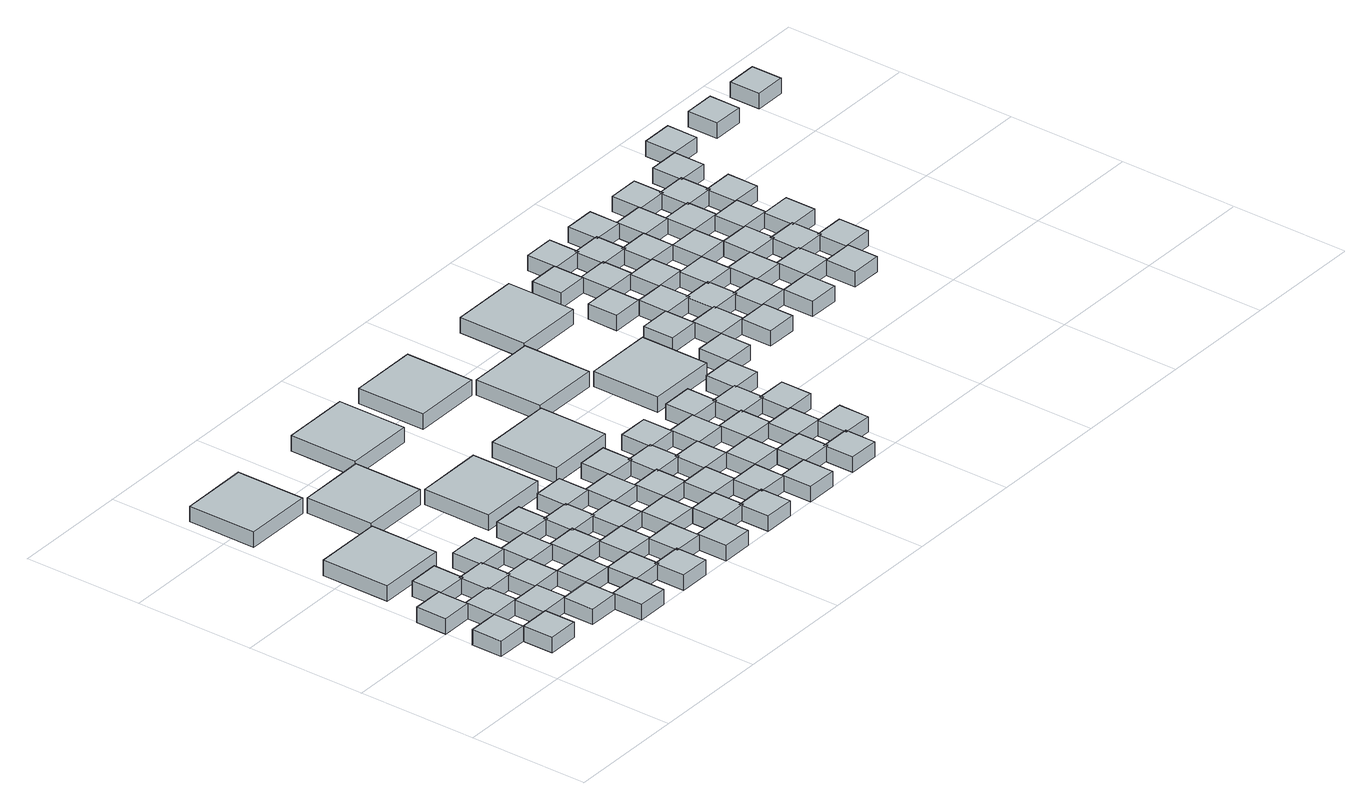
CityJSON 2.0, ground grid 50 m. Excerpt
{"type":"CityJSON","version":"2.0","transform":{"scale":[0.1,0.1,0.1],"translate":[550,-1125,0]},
"CityObjects":{
"object1":{"type":"GenericCityObject","geometry":[{"type":"Solid","lod":"1","boundaries":[[[[0,1,2,3]],[[4,5,1,0]],[[5,6,2,1]],[[6,7,3,2]],[[7,4,0,3]],[[7,6,5,4]]]]}]},
"object2":{"type":"GenericCityObject","geometry":[{"type":"Solid","lod":"1","boundaries":[[[[8,9,10,11]],[[12,13,9,8]],[[13,14,10,9]],[[14,15,11,10]],[[15,12,8,11]],[[15,14,13,12]]]]}]},
"object3":{"type":"GenericCityObject","geometry":[{"type":"Solid","lod":"1","boundaries":[[[[16,17,18,1]],[[19,20,17,16]],[[20,21,18,17]],[[21,5,1,18]],[[5,19,16,1]],[[5,21,20,19]]]]}]},
"object4":{"type":"GenericCityObject","geometry":[{"type":"Solid","lod":"1","boundaries":[[[[2,22,23,24]],[[6,25,22,2]],[[25,26,23,22]],[[26,27,24,23]],[[27,6,2,24]],[[27,26,25,6]]]]}]},
"object5":{"type":"GenericCityObject","geometry":[{"type":"Solid","lod":"1","boundaries":[[[[28,29,30,31]],[[32,33,29,28]],[[33,34,30,29]],[[34,35,31,30]],[[35,32,28,31]],[[35,34,33,32]]]]}]},
"object6":{"type":"GenericCityObject","geometry":[{"type":"Solid","lod":"1","boundaries":[[[[36,37,38,39]],[[40,41,37,36]],[[41,42,38,37]],[[42,43,39,38]],[[43,40,36,39]],[[43,42,41,40]]]]}]},
"object7":{"type":"GenericCityObject","geometry":[{"type":"Solid","lod":"1","boundaries":[[[[44,45,46,47]],[[48,49,45,44]],[[49,50,46,45]],[[50,51,47,46]],[[51,48,44,47]],[[51,50,49,48]]]]}]},
"object8":{"type":"GenericCityObject","geometry":[{"type":"Solid","lod":"1","boundaries":[[[[52,53,54,55]],[[56,57,53,52]],[[57,58,54,53]],[[58,59,55,54]],[[59,56,52,55]],[[59,58,57,56]]]]}]},
"object9":{"type":"GenericCityObject","geometry":[{"type":"Solid","lod":"1","boundaries":[[[[60,61,62,63]],[[64,65,61,60]],[[65,66,62,61]],[[66,67,63,62]],[[67,64,60,63]],[[67,66,65,64]]]]}]},
"object10":{"type":"GenericCityObject","geometry":[{"type":"Solid","lod":"1","boundaries":[[[[68,69,70,71]],[[72,73,69,68]],[[73,74,70,69]],[[74,75,71,70]],[[75,72,68,71]],[[75,74,73,72]]]]}]},
"object11":{"type":"GenericCityObject","geometry":[{"type":"Solid","lod":"1","boundaries":[[[[76,77,78,79]],[[80,81,77,76]],[[81,82,78,77]],[[82,83,79,78]],[[83,80,76,79]],[[83,82,81,80]]]]}]},
"object12":{"type":"GenericCityObject","geometry":[{"type":"Solid","lod":"1","boundaries":[[[[84,85,86,87]],[[88,89,85,84]],[[89,90,86,85]],[[90,91,87,86]],[[91,88,84,87]],[[91,90,89,88]]]]}]},
"object13":{"type":"GenericCityObject","geometry":[{"type":"Solid","lod":"1","boundaries":[[[[92,93,94,95]],[[96,97,93,92]],[[97,98,94,93]],[[98,99,95,94]],[[99,96,92,95]],[[99,98,97,96]]]]}]},
"object14":{"type":"GenericCityObject","geometry":[{"type":"Solid","lod":"1","boundaries":[[[[62,100,101,69]],[[66,102,100,62]],[[102,103,101,100]],[[103,73,69,101]],[[73,66,62,69]],[[73,103,102,66]]]]}]},
"object15":{"type":"GenericCityObject","geometry":[{"type":"Solid","lod":"1","boundaries":[[[[104,105,106,107]],[[108,109,105,104]],[[109,110,106,105]],[[110,111,107,106]],[[111,108,104,107]],[[111,110,109,108]]]]}]},
"object16":{"type":"GenericCityObject","geometry":[{"type":"Solid","lod":"1","boundaries":[[[[112,113,114,100]],[[115,116,113,112]],[[116,117,114,113]],[[117,102,100,114]],[[102,115,112,100]],[[102,117,116,115]]]]}]},
"object17":{"type":"GenericCityObject","geometry":[{"type":"Solid","lod":"1","boundaries":[[[[101,118,119,120]],[[103,121,118,101]],[[121,122,119,118]],[[122,123,120,119]],[[123,103,101,120]],[[123,122,121,103]]]]}]},
"object18":{"type":"GenericCityObject","geometry":[{"type":"Solid","lod":"1","boundaries":[[[[124,125,126,127]],[[128,129,125,124]],[[129,130,126,125]],[[130,131,127,126]],[[131,128,124,127]],[[131,130,129,128]]]]}]},
"object19":{"type":"GenericCityObject","geometry":[{"type":"Solid","lod":"1","boundaries":[[[[132,133,134,135]],[[136,137,133,132]],[[137,138,134,133]],[[138,139,135,134]],[[139,136,132,135]],[[139,138,137,136]]]]}]},
"object20":{"type":"GenericCityObject","geometry":[{"type":"Solid","lod":"1","boundaries":[[[[140,141,142,143]],[[144,145,141,140]],[[145,146,142,141]],[[146,147,143,142]],[[147,144,140,143]],[[147,146,145,144]]]]}]},
"object21":{"type":"GenericCityObject","geometry":[{"type":"Solid","lod":"1","boundaries":[[[[148,149,150,151]],[[152,153,149,148]],[[153,154,150,149]],[[154,155,151,150]],[[155,152,148,151]],[[155,154,153,152]]]]}]},
"object22":{"type":"GenericCityObject","geometry":[{"type":"Solid","lod":"1","boundaries":[[[[156,157,158,159]],[[160,161,157,156]],[[161,162,158,157]],[[162,163,159,158]],[[163,160,156,159]],[[163,162,161,160]]]]}]},
"object23":{"type":"GenericCityObject","geometry":[{"type":"Solid","lod":"1","boundaries":[[[[164,165,166,167]],[[168,169,165,164]],[[169,170,166,165]],[[170,171,167,166]],[[171,168,164,167]],[[171,170,169,168]]]]}]},
"object24":{"type":"GenericCityObject","geometry":[{"type":"Solid","lod":"1","boundaries":[[[[172,173,174,175]],[[176,177,173,172]],[[177,178,174,173]],[[178,179,175,174]],[[179,176,172,175]],[[179,178,177,176]]]]}]},
"object25":{"type":"GenericCityObject","geometry":[{"type":"Solid","lod":"1","boundaries":[[[[180,181,182,183]],[[184,185,181,180]],[[185,186,182,181]],[[186,187,183,182]],[[187,184,180,183]],[[187,186,185,184]]]]}]},
"object26":{"type":"GenericCityObject","geometry":[{"type":"Solid","lod":"1","boundaries":[[[[188,189,190,191]],[[192,193,189,188]],[[193,194,190,189]],[[194,195,191,190]],[[195,192,188,191]],[[195,194,193,192]]]]}]},
"object27":{"type":"GenericCityObject","geometry":[{"type":"Solid","lod":"1","boundaries":[[[[196,197,198,199]],[[200,201,197,196]],[[201,202,198,197]],[[202,203,199,198]],[[203,200,196,199]],[[203,202,201,200]]]]}]},
"object28":{"type":"GenericCityObject","geometry":[{"type":"Solid","lod":"1","boundaries":[[[[166,204,205,173]],[[170,206,204,166]],[[206,207,205,204]],[[207,177,173,205]],[[177,170,166,173]],[[177,207,206,170]]]]}]},
"object29":{"type":"GenericCityObject","geometry":[{"type":"Solid","lod":"1","boundaries":[[[[208,209,210,211]],[[212,213,209,208]],[[213,214,210,209]],[[214,215,211,210]],[[215,212,208,211]],[[215,214,213,212]]]]}]},
"object30":{"type":"GenericCityObject","geometry":[{"type":"Solid","lod":"1","boundaries":[[[[216,217,218,204]],[[219,220,217,216]],[[220,221,218,217]],[[221,206,204,218]],[[206,219,216,204]],[[206,221,220,219]]]]}]},
"object31":{"type":"GenericCityObject","geometry":[{"type":"Solid","lod":"1","boundaries":[[[[222,223,224,225]],[[226,227,223,222]],[[227,228,224,223]],[[228,229,225,224]],[[229,226,222,225]],[[229,228,227,226]]]]}]},
"object32":{"type":"GenericCityObject","geometry":[{"type":"Solid","lod":"1","boundaries":[[[[205,230,231,232]],[[207,233,230,205]],[[233,234,231,230]],[[234,235,232,231]],[[235,207,205,232]],[[235,234,233,207]]]]}]},
"object33":{"type":"GenericCityObject","geometry":[{"type":"Solid","lod":"1","boundaries":[[[[236,237,238,239]],[[240,241,237,236]],[[241,242,238,237]],[[242,243,239,238]],[[243,240,236,239]],[[243,242,241,240]]]]}]},
"object34":{"type":"GenericCityObject","geometry":[{"type":"Solid","lod":"1","boundaries":[[[[244,245,246,247]],[[248,249,245,244]],[[249,250,246,245]],[[250,251,247,246]],[[251,248,244,247]],[[251,250,249,248]]]]}]},
"object35":{"type":"GenericCityObject","geometry":[{"type":"Solid","lod":"1","boundaries":[[[[252,253,254,255]],[[256,257,253,252]],[[257,258,254,253]],[[258,259,255,254]],[[259,256,252,255]],[[259,258,257,256]]]]}]},
"object36":{"type":"GenericCityObject","geometry":[{"type":"Solid","lod":"1","boundaries":[[[[260,261,262,263]],[[264,265,261,260]],[[265,266,262,261]],[[266,267,263,262]],[[267,264,260,263]],[[267,266,265,264]]]]}]},
"object37":{"type":"GenericCityObject","geometry":[{"type":"Solid","lod":"1","boundaries":[[[[268,269,270,271]],[[272,273,269,268]],[[273,274,270,269]],[[274,275,271,270]],[[275,272,268,271]],[[275,274,273,272]]]]}]},
"object38":{"type":"GenericCityObject","geometry":[{"type":"Solid","lod":"1","boundaries":[[[[276,277,278,279]],[[280,281,277,276]],[[281,282,278,277]],[[282,283,279,278]],[[283,280,276,279]],[[283,282,281,280]]]]}]},
"object39":{"type":"GenericCityObject","geometry":[{"type":"Solid","lod":"1","boundaries":[[[[284,285,286,287]],[[288,289,285,284]],[[289,290,286,285]],[[290,291,287,286]],[[291,288,284,287]],[[291,290,289,288]]]]}]},
"object40":{"type":"GenericCityObject","geometry":[{"type":"Solid","lod":"1","boundaries":[[[[292,293,294,295]],[[296,297,293,292]],[[297,298,294,293]],[[298,299,295,294]],[[299,296,292,295]],[[299,298,297,296]]]]}]},
"object41":{"type":"GenericCityObject","geometry":[{"type":"Solid","lod":"1","boundaries":[[[[300,301,302,303]],[[304,305,301,300]],[[305,306,302,301]],[[306,307,303,302]],[[307,304,300,303]],[[307,306,305,304]]]]}]},
"object42":{"type":"GenericCityObject","geometry":[{"type":"Solid","lod":"1","boundaries":[[[[308,309,310,311]],[[312,313,309,308]],[[313,314,310,309]],[[314,315,311,310]],[[315,312,308,311]],[[315,314,313,312]]]]}]},
"object43":{"type":"GenericCityObject","geometry":[{"type":"Solid","lod":"1","boundaries":[[[[278,316,317,285]],[[282,318,316,278]],[[318,319,317,316]],[[319,289,285,317]],[[289,282,278,285]],[[289,319,318,282]]]]}]},
"object44":{"type":"GenericCityObject","geometry":[{"type":"Solid","lod":"1","boundaries":[[[[320,321,322,323]],[[324,325,321,320]],[[325,326,322,321]],[[326,327,323,322]],[[327,324,320,323]],[[327,326,325,324]]]]}]},
"object45":{"type":"GenericCityObject","geometry":[{"type":"Solid","lod":"1","boundaries":[[[[328,329,330,316]],[[331,332,329,328]],[[332,333,330,329]],[[333,318,316,330]],[[318,331,328,316]],[[318,333,332,331]]]]}]},
"object46":{"type":"GenericCityObject","geometry":[{"type":"Solid","lod":"1","boundaries":[[[[317,334,335,336]],[[319,337,334,317]],[[337,338,335,334]],[[338,339,336,335]],[[339,319,317,336]],[[339,338,337,319]]]]}]},
"object47":{"type":"GenericCityObject","geometry":[{"type":"Solid","lod":"1","boundaries":[[[[340,341,342,343]],[[344,345,341,340]],[[345,346,342,341]],[[346,347,343,342]],[[347,344,340,343]],[[347,346,345,344]]]]}]},
"object48":{"type":"GenericCityObject","geometry":[{"type":"Solid","lod":"1","boundaries":[[[[348,349,350,351]],[[352,353,349,348]],[[353,354,350,349]],[[354,355,351,350]],[[355,352,348,351]],[[355,354,353,352]]]]}]},
"object49":{"type":"GenericCityObject","geometry":[{"type":"Solid","lod":"1","boundaries":[[[[356,357,358,359]],[[360,361,357,356]],[[361,362,358,357]],[[362,363,359,358]],[[363,360,356,359]],[[363,362,361,360]]]]}]},
"object50":{"type":"GenericCityObject","geometry":[{"type":"Solid","lod":"1","boundaries":[[[[364,365,366,367]],[[368,369,365,364]],[[369,370,366,365]],[[370,371,367,366]],[[371,368,364,367]],[[371,370,369,368]]]]}]},
"object51":{"type":"GenericCityObject","geometry":[{"type":"Solid","lod":"1","boundaries":[[[[372,373,374,375]],[[376,377,373,372]],[[377,378,374,373]],[[378,379,375,374]],[[379,376,372,375]],[[379,378,377,376]]]]}]},
"object52":{"type":"GenericCityObject","geometry":[{"type":"Solid","lod":"1","boundaries":[[[[380,381,382,383]],[[384,385,381,380]],[[385,386,382,381]],[[386,387,383,382]],[[387,384,380,383]],[[387,386,385,384]]]]}]},
"object53":{"type":"GenericCityObject","geometry":[{"type":"Solid","lod":"1","boundaries":[[[[388,389,390,391]],[[392,393,389,388]],[[393,394,390,389]],[[394,395,391,390]],[[395,392,388,391]],[[395,394,393,392]]]]}]},
"object54":{"type":"GenericCityObject","geometry":[{"type":"Solid","lod":"1","boundaries":[[[[396,397,398,399]],[[400,401,397,396]],[[401,402,398,397]],[[402,403,399,398]],[[403,400,396,399]],[[403,402,401,400]]]]}]},
"object55":{"type":"GenericCityObject","geometry":[{"type":"Solid","lod":"1","boundaries":[[[[404,405,406,407]],[[408,409,405,404]],[[409,410,406,405]],[[410,411,407,406]],[[411,408,404,407]],[[411,410,409,408]]]]}]},
"object56":{"type":"GenericCityObject","geometry":[{"type":"Solid","lod":"1","boundaries":[[[[412,413,414,415]],[[416,417,413,412]],[[417,418,414,413]],[[418,419,415,414]],[[419,416,412,415]],[[419,418,417,416]]]]}]},
"object57":{"type":"GenericCityObject","geometry":[{"type":"Solid","lod":"1","boundaries":[[[[406,420,421,422]],[[410,423,420,406]],[[423,424,421,420]],[[424,425,422,421]],[[425,410,406,422]],[[425,424,423,410]]]]}]},
"object58":{"type":"GenericCityObject","geometry":[{"type":"Solid","lod":"1","boundaries":[[[[426,427,428,429]],[[430,431,427,426]],[[431,432,428,427]],[[432,433,429,428]],[[433,430,426,429]],[[433,432,431,430]]]]}]},
"object59":{"type":"GenericCityObject","geometry":[{"type":"Solid","lod":"1","boundaries":[[[[434,435,436,437]],[[438,439,435,434]],[[439,440,436,435]],[[440,441,437,436]],[[441,438,434,437]],[[441,440,439,438]]]]}]},
"object60":{"type":"GenericCityObject","geometry":[{"type":"Solid","lod":"1","boundaries":[[[[421,442,443,444]],[[424,445,442,421]],[[445,446,443,442]],[[446,447,444,443]],[[447,424,421,444]],[[447,446,445,424]]]]}]},
"object61":{"type":"GenericCityObject","geometry":[{"type":"Solid","lod":"1","boundaries":[[[[448,449,450,451]],[[452,453,449,448]],[[453,454,450,449]],[[454,455,451,450]],[[455,452,448,451]],[[455,454,453,452]]]]}]},
"object62":{"type":"GenericCityObject","geometry":[{"type":"Solid","lod":"1","boundaries":[[[[456,457,458,435]],[[459,460,457,456]],[[460,461,458,457]],[[461,439,435,458]],[[439,459,456,435]],[[439,461,460,459]]]]}]},
"object63":{"type":"GenericCityObject","geometry":[{"type":"Solid","lod":"1","boundaries":[[[[462,463,464,465]],[[466,467,463,462]],[[467,468,464,463]],[[468,469,465,464]],[[469,466,462,465]],[[469,468,467,466]]]]}]},
"object64":{"type":"GenericCityObject","geometry":[{"type":"Solid","lod":"1","boundaries":[[[[436,470,471,472]],[[440,473,470,436]],[[473,474,471,470]],[[474,475,472,471]],[[475,440,436,472]],[[475,474,473,440]]]]}]},
"object65":{"type":"GenericCityObject","geometry":[{"type":"Solid","lod":"1","boundaries":[[[[476,477,478,479]],[[480,481,477,476]],[[481,482,478,477]],[[482,483,479,478]],[[483,480,476,479]],[[483,482,481,480]]]]}]},
"object66":{"type":"GenericCityObject","geometry":[{"type":"Solid","lod":"1","boundaries":[[[[484,485,486,487]],[[488,489,485,484]],[[489,490,486,485]],[[490,491,487,486]],[[491,488,484,487]],[[491,490,489,488]]]]}]},
"object67":{"type":"GenericCityObject","geometry":[{"type":"Solid","lod":"1","boundaries":[[[[492,493,494,495]],[[496,497,493,492]],[[497,498,494,493]],[[498,499,495,494]],[[499,496,492,495]],[[499,498,497,496]]]]}]},
"object68":{"type":"GenericCityObject","geometry":[{"type":"Solid","lod":"1","boundaries":[[[[500,501,502,503]],[[504,505,501,500]],[[505,506,502,501]],[[506,507,503,502]],[[507,504,500,503]],[[507,506,505,504]]]]}]},
"object69":{"type":"GenericCityObject","geometry":[{"type":"Solid","lod":"1","boundaries":[[[[508,509,510,511]],[[512,513,509,508]],[[513,514,510,509]],[[514,515,511,510]],[[515,512,508,511]],[[515,514,513,512]]]]}]},
"object70":{"type":"GenericCityObject","geometry":[{"type":"Solid","lod":"1","boundaries":[[[[516,517,518,519]],[[520,521,517,516]],[[521,522,518,517]],[[522,523,519,518]],[[523,520,516,519]],[[523,522,521,520]]]]}]},
"object71":{"type":"GenericCityObject","geometry":[{"type":"Solid","lod":"1","boundaries":[[[[524,525,526,501]],[[527,528,525,524]],[[528,529,526,525]],[[529,505,501,526]],[[505,527,524,501]],[[505,529,528,527]]]]}]},
"object72":{"type":"GenericCityObject","geometry":[{"type":"Solid","lod":"1","boundaries":[[[[530,531,532,533]],[[534,535,531,530]],[[535,536,532,531]],[[536,537,533,532]],[[537,534,530,533]],[[537,536,535,534]]]]}]},
"object73":{"type":"GenericCityObject","geometry":[{"type":"Solid","lod":"1","boundaries":[[[[538,539,540,541]],[[542,543,539,538]],[[543,544,540,539]],[[544,545,541,540]],[[545,542,538,541]],[[545,544,543,542]]]]}]},
"object74":{"type":"GenericCityObject","geometry":[{"type":"Solid","lod":"1","boundaries":[[[[546,547,548,549]],[[550,551,547,546]],[[551,552,548,547]],[[552,553,549,548]],[[553,550,546,549]],[[553,552,551,550]]]]}]},
"object75":{"type":"GenericCityObject","geometry":[{"type":"Solid","lod":"1","boundaries":[[[[518,554,555,531]],[[522,556,554,518]],[[556,557,555,554]],[[557,535,531,555]],[[535,522,518,531]],[[535,557,556,522]]]]}]},
"object76":{"type":"GenericCityObject","geometry":[{"type":"Solid","lod":"1","boundaries":[[[[526,558,559,560]],[[529,561,558,526]],[[561,562,559,558]],[[562,563,560,559]],[[563,529,526,560]],[[563,562,561,529]]]]}]},
"object77":{"type":"GenericCityObject","geometry":[{"type":"Solid","lod":"1","boundaries":[[[[564,565,566,567]],[[568,569,565,564]],[[569,570,566,565]],[[570,571,567,566]],[[571,568,564,567]],[[571,570,569,568]]]]}]},
"object78":{"type":"GenericCityObject","geometry":[{"type":"Solid","lod":"1","boundaries":[[[[572,573,574,554]],[[575,576,573,572]],[[576,577,574,573]],[[577,556,554,574]],[[556,575,572,554]],[[556,577,576,575]]]]}]},
"object79":{"type":"GenericCityObject","geometry":[{"type":"Solid","lod":"1","boundaries":[[[[578,579,580,581]],[[582,583,579,578]],[[583,584,580,579]],[[584,585,581,580]],[[585,582,578,581]],[[585,584,583,582]]]]}]},
"object80":{"type":"GenericCityObject","geometry":[{"type":"Solid","lod":"1","boundaries":[[[[555,586,587,588]],[[557,589,586,555]],[[589,590,587,586]],[[590,591,588,587]],[[591,557,555,588]],[[591,590,589,557]]]]}]},
"object81":{"type":"GenericCityObject","geometry":[{"type":"Solid","lod":"1","boundaries":[[[[592,593,594,595]],[[596,597,593,592]],[[597,598,594,593]],[[598,599,595,594]],[[599,596,592,595]],[[599,598,597,596]]]]}]},
"object82":{"type":"GenericCityObject","geometry":[{"type":"Solid","lod":"1","boundaries":[[[[600,601,602,603]],[[604,605,601,600]],[[605,606,602,601]],[[606,607,603,602]],[[607,604,600,603]],[[607,606,605,604]]]]}]},
"object83":{"type":"GenericCityObject","geometry":[{"type":"Solid","lod":"1","boundaries":[[[[608,609,610,611]],[[612,613,609,608]],[[613,614,610,609]],[[614,615,611,610]],[[615,612,608,611]],[[615,614,613,612]]]]}]},
"object84":{"type":"GenericCityObject","geometry":[{"type":"Solid","lod":"1","boundaries":[[[[616,617,618,619]],[[620,621,617,616]],[[621,622,618,617]],[[622,623,619,618]],[[623,620,616,619]],[[623,622,621,620]]]]}]},
"object85":{"type":"GenericCityObject","geometry":[{"type":"Solid","lod":"1","boundaries":[[[[624,625,626,627]],[[628,629,625,624]],[[629,630,626,625]],[[630,631,627,626]],[[631,628,624,627]],[[631,630,629,628]]]]}]},
"object86":{"type":"GenericCityObject","geometry":[{"type":"Solid","lod":"1","boundaries":[[[[632,633,634,635]],[[636,637,633,632]],[[637,638,634,633]],[[638,639,635,634]],[[639,636,632,635]],[[639,638,637,636]]]]}]},
"object87":{"type":"GenericCityObject","geometry":[{"type":"Solid","lod":"1","boundaries":[[[[640,641,642,643]],[[644,645,641,640]],[[645,646,642,641]],[[646,647,643,642]],[[647,644,640,643]],[[647,646,645,644]]]]}]},
"object88":{"type":"GenericCityObject","geometry":[{"type":"Solid","lod":"1","boundaries":[[[[648,649,650,651]],[[652,653,649,648]],[[653,654,650,649]],[[654,655,651,650]],[[655,652,648,651]],[[655,654,653,652]]]]}]},
"object89":{"type":"GenericCityObject","geometry":[{"type":"Solid","lod":"1","boundaries":[[[[650,656,657,658]],[[654,659,656,650]],[[659,660,657,656]],[[660,661,658,657]],[[661,654,650,658]],[[661,660,659,654]]]]}]},
"object90":{"type":"GenericCityObject","geometry":[{"type":"Solid","lod":"1","boundaries":[[[[662,663,664,665]],[[666,667,663,662]],[[667,668,664,663]],[[668,669,665,664]],[[669,666,662,665]],[[669,668,667,666]]]]}]},
"object91":{"type":"GenericCityObject","geometry":[{"type":"Solid","lod":"1","boundaries":[[[[670,671,672,673]],[[674,675,671,670]],[[675,676,672,671]],[[676,677,673,672]],[[677,674,670,673]],[[677,676,675,674]]]]}]}
},
"vertices":[
[0,250,0],[130,250,0],[130,380,0],[0,380,0],[0,250,65],[130,250,65],[130,380,65],[0,380,65],
[0,500,0],[130,500,0],[130,630,0],[0,630,0],[0,500,65],[130,500,65],[130,630,65],[0,630,65],
[130,120,0],[260,120,0],[260,250,0],[130,120,65],[260,120,65],[260,250,65],
[260,380,0],[260,510,0],[130,510,0],[260,380,65],[260,510,65],[130,510,65],
[130,620,0],[260,620,0],[260,750,0],[130,750,0],[130,620,65],[260,620,65],[260,750,65],[130,750,65],
[250,250,0],[380,250,0],[380,380,0],[250,380,0],[250,250,65],[380,250,65],[380,380,65],[250,380,65],
[50,800,0],[339,800,0],[339,1089,0],[50,1089,0],[50,800,65],[339,800,65],[339,1089,65],[50,1089,65],
[250,500,0],[380,500,0],[380,630,0],[250,630,0],[250,500,65],[380,500,65],[380,630,65],[250,630,65],
[370,120,0],[500,120,0],[500,250,0],[370,250,0],[370,120,65],[500,120,65],[500,250,65],[370,250,65],
[370,380,0],[500,380,0],[500,510,0],[370,510,0],[370,380,65],[500,380,65],[500,510,65],[370,510,65],
[500,0,0],[630,0,0],[630,130,0],[500,130,0],[500,0,65],[630,0,65],[630,130,65],[500,130,65],
[370,620,0],[500,620,0],[500,750,0],[370,750,0],[370,620,65],[500,620,65],[500,750,65],[370,750,65],
[50,1400,0],[339,1400,0],[339,1689,0],[50,1689,0],[50,1400,65],[339,1400,65],[339,1689,65],[50,1689,65],
[630,250,0],[630,380,0],[630,250,65],[630,380,65],
[500,500,0],[630,500,0],[630,630,0],[500,630,0],[500,500,65],[630,500,65],[630,630,65],[500,630,65],
[630,120,0],[760,120,0],[760,250,0],[630,120,65],[760,120,65],[760,250,65],
[760,380,0],[760,510,0],[630,510,0],[760,380,65],[760,510,65],[630,510,65],
[750,0,0],[880,0,0],[880,130,0],[750,130,0],[750,0,65],[880,0,65],[880,130,65],[750,130,65],
[350,1100,0],[639,1100,0],[639,1389,0],[350,1389,0],[350,1100,65],[639,1100,65],[639,1389,65],[350,1389,65],
[630,620,0],[760,620,0],[760,750,0],[630,750,0],[630,620,65],[760,620,65],[760,750,65],[630,750,65],
[750,250,0],[880,250,0],[880,380,0],[750,380,0],[750,250,65],[880,250,65],[880,380,65],[750,380,65],
[750,500,0],[880,500,0],[880,630,0],[750,630,0],[750,500,65],[880,500,65],[880,630,65],[750,630,65],
[870,120,0],[1000,120,0],[1000,250,0],[870,250,0],[870,120,65],[1000,120,65],[1000,250,65],[870,250,65],
[870,380,0],[1000,380,0],[1000,510,0],[870,510,0],[870,380,65],[1000,380,65],[1000,510,65],[870,510,65],
[650,800,0],[939,800,0],[939,1089,0],[650,1089,0],[650,800,65],[939,800,65],[939,1089,65],[650,1089,65],
[1000,0,0],[1130,0,0],[1130,130,0],[1000,130,0],[1000,0,65],[1130,0,65],[1130,130,65],[1000,130,65],
[870,620,0],[1000,620,0],[1000,750,0],[870,750,0],[870,620,65],[1000,620,65],[1000,750,65],[870,750,65],
[1130,250,0],[1130,380,0],[1130,250,65],[1130,380,65],
[1000,500,0],[1130,500,0],[1130,630,0],[1000,630,0],[1000,500,65],[1130,500,65],[1130,630,65],[1000,630,65],
[1130,120,0],[1260,120,0],[1260,250,0],[1130,120,65],[1260,120,65],[1260,250,65],
[650,1400,0],[939,1400,0],[939,1689,0],[650,1689,0],[650,1400,65],[939,1400,65],[939,1689,65],[650,1689,65],
[1260,380,0],[1260,510,0],[1130,510,0],[1260,380,65],[1260,510,65],[1130,510,65],
[1250,0,0],[1380,0,0],[1380,130,0],[1250,130,0],[1250,0,65],[1380,0,65],[1380,130,65],[1250,130,65],
[1130,620,0],[1260,620,0],[1260,750,0],[1130,750,0],[1130,620,65],[1260,620,65],[1260,750,65],[1130,750,65],
[1250,250,0],[1380,250,0],[1380,380,0],[1250,380,0],[1250,250,65],[1380,250,65],[1380,380,65],[1250,380,65],
[1050,800,0],[1339,800,0],[1339,1089,0],[1050,1089,0],[1050,800,65],[1339,800,65],[1339,1089,65],[1050,1089,65],
[1250,500,0],[1380,500,0],[1380,630,0],[1250,630,0],[1250,500,65],[1380,500,65],[1380,630,65],[1250,630,65],
[1370,120,0],[1500,120,0],[1500,250,0],[1370,250,0],[1370,120,65],[1500,120,65],[1500,250,65],[1370,250,65],
[1370,380,0],[1500,380,0],[1500,510,0],[1370,510,0],[1370,380,65],[1500,380,65],[1500,510,65],[1370,510,65],
[1500,0,0],[1630,0,0],[1630,130,0],[1500,130,0],[1500,0,65],[1630,0,65],[1630,130,65],[1500,130,65],
[1370,620,0],[1500,620,0],[1500,750,0],[1370,750,0],[1370,620,65],[1500,620,65],[1500,750,65],[1370,750,65],
[1050,1400,0],[1339,1400,0],[1339,1689,0],[1050,1689,0],[1050,1400,65],[1339,1400,65],[1339,1689,65],[1050,1689,65],
[1630,250,0],[1630,380,0],[1630,250,65],[1630,380,65],
[1500,500,0],[1630,500,0],[1630,630,0],[1500,630,0],[1500,500,65],[1630,500,65],[1630,630,65],[1500,630,65],
[1630,120,0],[1760,120,0],[1760,250,0],[1630,120,65],[1760,120,65],[1760,250,65],
[1760,380,0],[1760,510,0],[1630,510,0],[1760,380,65],[1760,510,65],[1630,510,65],
[1750,0,0],[1880,0,0],[1880,130,0],[1750,130,0],[1750,0,65],[1880,0,65],[1880,130,65],[1750,130,65],
[1350,1100,0],[1639,1100,0],[1639,1389,0],[1350,1389,0],[1350,1100,65],[1639,1100,65],[1639,1389,65],[1350,1389,65],
[1630,620,0],[1760,620,0],[1760,750,0],[1630,750,0],[1630,620,65],[1760,620,65],[1760,750,65],[1630,750,65],
[1750,250,0],[1880,250,0],[1880,380,0],[1750,380,0],[1750,250,65],[1880,250,65],[1880,380,65],[1750,380,65],
[1750,500,0],[1880,500,0],[1880,630,0],[1750,630,0],[1750,500,65],[1880,500,65],[1880,630,65],[1750,630,65],
[1870,120,0],[2000,120,0],[2000,250,0],[1870,250,0],[1870,120,65],[2000,120,65],[2000,250,65],[1870,250,65],
[1870,380,0],[2000,380,0],[2000,510,0],[1870,510,0],[1870,380,65],[2000,380,65],[2000,510,65],[1870,510,65],
[1650,800,0],[1939,800,0],[1939,1089,0],[1650,1089,0],[1650,800,65],[1939,800,65],[1939,1089,65],[1650,1089,65],
[1870,620,0],[2000,620,0],[2000,750,0],[1870,750,0],[1870,620,65],[2000,620,65],[2000,750,65],[1870,750,65],
[1650,1400,0],[1939,1400,0],[1939,1689,0],[1650,1689,0],[1650,1400,65],[1939,1400,65],[1939,1689,65],[1650,1689,65],
[2130,750,0],[2130,880,0],[2000,880,0],[2130,750,65],[2130,880,65],[2000,880,65],
[2000,1000,0],[2130,1000,0],[2130,1130,0],[2000,1130,0],[2000,1000,65],[2130,1000,65],[2130,1130,65],[2000,1130,65],
[2000,1250,0],[2130,1250,0],[2130,1380,0],[2000,1380,0],[2000,1250,65],[2130,1250,65],[2130,1380,65],[2000,1380,65],
[2260,880,0],[2260,1010,0],[2130,1010,0],[2260,880,65],[2260,1010,65],[2130,1010,65],
[2000,1500,0],[2130,1500,0],[2130,1630,0],[2000,1630,0],[2000,1500,65],[2130,1500,65],[2130,1630,65],[2000,1630,65],
[2130,1120,0],[2260,1120,0],[2260,1250,0],[2130,1120,65],[2260,1120,65],[2260,1250,65],
[2250,750,0],[2380,750,0],[2380,880,0],[2250,880,0],[2250,750,65],[2380,750,65],[2380,880,65],[2250,880,65],
[2260,1380,0],[2260,1510,0],[2130,1510,0],[2260,1380,65],[2260,1510,65],[2130,1510,65],
[2250,1000,0],[2380,1000,0],[2380,1130,0],[2250,1130,0],[2250,1000,65],[2380,1000,65],[2380,1130,65],[2250,1130,65],
[2130,1620,0],[2260,1620,0],[2260,1750,0],[2130,1750,0],[2130,1620,65],[2260,1620,65],[2260,1750,65],[2130,1750,65],
[2250,1250,0],[2380,1250,0],[2380,1380,0],[2250,1380,0],[2250,1250,65],[2380,1250,65],[2380,1380,65],[2250,1380,65],
[2370,880,0],[2500,880,0],[2500,1010,0],[2370,1010,0],[2370,880,65],[2500,880,65],[2500,1010,65],[2370,1010,65],
[2250,1500,0],[2380,1500,0],[2380,1630,0],[2250,1630,0],[2250,1500,65],[2380,1500,65],[2380,1630,65],[2250,1630,65],
[2370,1120,0],[2500,1120,0],[2500,1250,0],[2370,1250,0],[2370,1120,65],[2500,1120,65],[2500,1250,65],[2370,1250,65],
[2500,750,0],[2630,750,0],[2630,880,0],[2500,750,65],[2630,750,65],[2630,880,65],
[2370,1380,0],[2500,1380,0],[2500,1510,0],[2370,1510,0],[2370,1380,65],[2500,1380,65],[2500,1510,65],[2370,1510,65],
[2500,1000,0],[2630,1000,0],[2630,1130,0],[2500,1130,0],[2500,1000,65],[2630,1000,65],[2630,1130,65],[2500,1130,65],
[2370,1620,0],[2500,1620,0],[2500,1750,0],[2370,1750,0],[2370,1620,65],[2500,1620,65],[2500,1750,65],[2370,1750,65],
[2630,1250,0],[2630,1380,0],[2630,1250,65],[2630,1380,65],
[2760,880,0],[2760,1010,0],[2630,1010,0],[2760,880,65],[2760,1010,65],[2630,1010,65],
[2500,1500,0],[2630,1500,0],[2630,1630,0],[2500,1630,0],[2500,1500,65],[2630,1500,65],[2630,1630,65],[2500,1630,65],
[2630,1120,0],[2760,1120,0],[2760,1250,0],[2630,1120,65],[2760,1120,65],[2760,1250,65],
[2750,750,0],[2880,750,0],[2880,880,0],[2750,880,0],[2750,750,65],[2880,750,65],[2880,880,65],[2750,880,65],
[2760,1380,0],[2760,1510,0],[2630,1510,0],[2760,1380,65],[2760,1510,65],[2630,1510,65],
[2750,1000,0],[2880,1000,0],[2880,1130,0],[2750,1130,0],[2750,1000,65],[2880,1000,65],[2880,1130,65],[2750,1130,65],
[2630,1620,0],[2760,1620,0],[2760,1750,0],[2630,1750,0],[2630,1620,65],[2760,1620,65],[2760,1750,65],[2630,1750,65],
[2750,1250,0],[2880,1250,0],[2880,1380,0],[2750,1380,0],[2750,1250,65],[2880,1250,65],[2880,1380,65],[2750,1380,65],
[2870,880,0],[3000,880,0],[3000,1010,0],[2870,1010,0],[2870,880,65],[3000,880,65],[3000,1010,65],[2870,1010,65],
[2750,1500,0],[2880,1500,0],[2880,1630,0],[2750,1630,0],[2750,1500,65],[2880,1500,65],[2880,1630,65],[2750,1630,65],
[2870,1120,0],[3000,1120,0],[3000,1250,0],[2870,1250,0],[2870,1120,65],[3000,1120,65],[3000,1250,65],[2870,1250,65],
[2870,1380,0],[3000,1380,0],[3000,1510,0],[2870,1510,0],[2870,1380,65],[3000,1380,65],[3000,1510,65],[2870,1510,65],
[2870,1620,0],[3000,1620,0],[3000,1750,0],[2870,1750,0],[2870,1620,65],[3000,1620,65],[3000,1750,65],[2870,1750,65],
[3130,1750,0],[3130,1880,0],[3000,1880,0],[3130,1750,65],[3130,1880,65],[3000,1880,65],
[3250,1750,0],[3380,1750,0],[3380,1880,0],[3250,1880,0],[3250,1750,65],[3380,1750,65],[3380,1880,65],[3250,1880,65],
[3500,1750,0],[3630,1750,0],[3630,1880,0],[3500,1880,0],[3500,1750,65],[3630,1750,65],[3630,1880,65],[3500,1880,65]
]}
